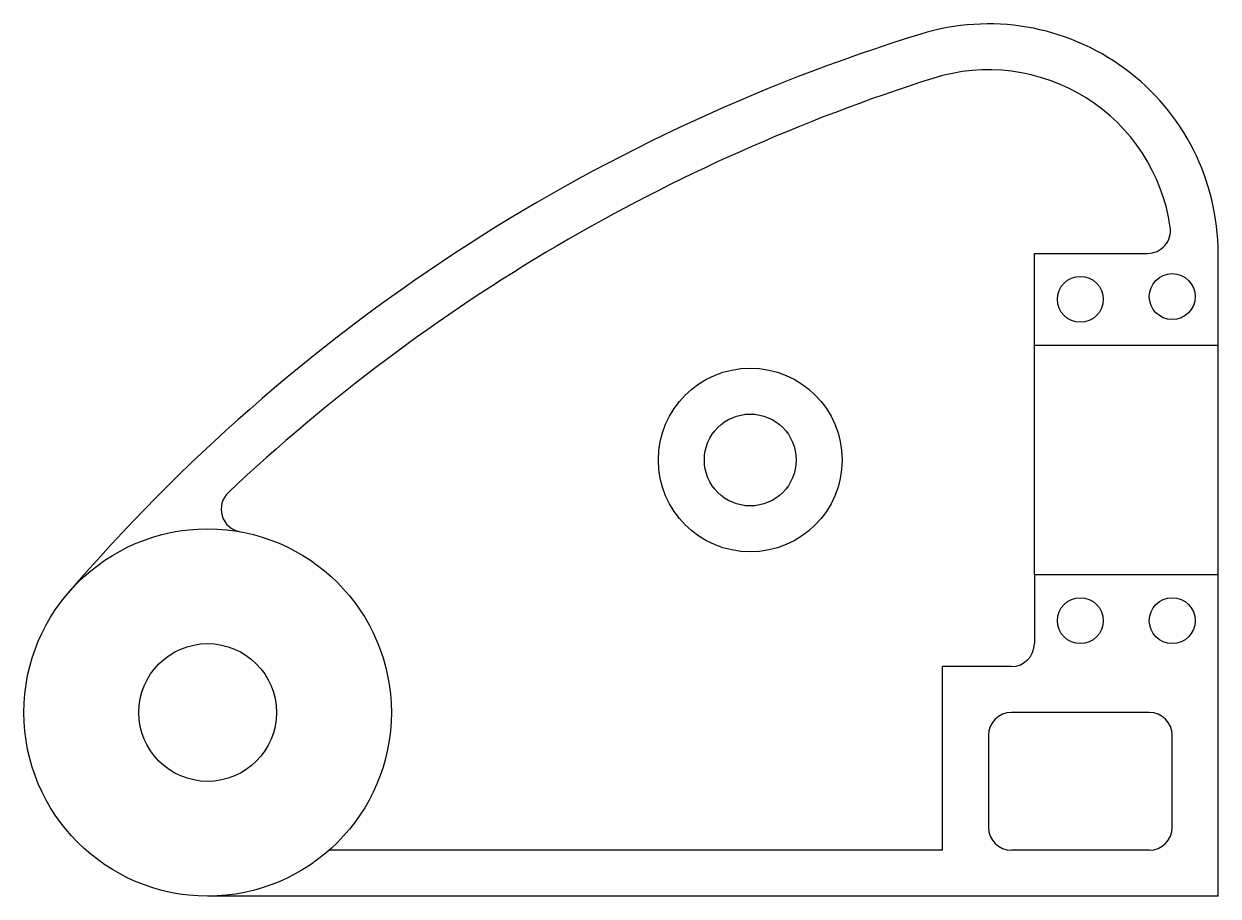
# Model space of a CAD drawing. Header units: inches. Extents: x 3.5 to 10, y 10 to 14.75.
import ezdxf

# ---------------------------------------------------------------- set-up
doc = ezdxf.new("R2010")
doc.units = ezdxf.units.IN
doc.header["$MEASUREMENT"] = 0

msp = doc.modelspace()

# ---------------------------------------------------------------- linework, layer by layer
for p, q in [((9, 13), (9, 13.5)), ((9, 13.5), (9.616, 13.5)), ((10, 10), (10, 13.5)), ((9, 11.75), (9, 13)), ((9, 13), (10, 13)), ((10, 11.75), (9, 11.75)), ((9, 11.75), (9, 11.375)), ((8.5, 10.25), (8.5, 11.25)), ((8.875, 11.25), (8.5, 11.25)), ((9.625, 11), (8.875, 11)), ((8.75, 10.875), (8.75, 10.375)), ((9.75, 10.375), (9.75, 10.875)), ((8.5, 10.25), (5.1614, 10.25)), ((9.625, 10.25), (8.875, 10.25)), ((10, 10), (4.5, 10))]:
    msp.add_line(p, q)
for centre, radius in [((9.25, 13.25), 0.125), ((9.75, 13.2648), 0.125), ((7.4536, 12.375), 0.5), ((7.4536, 12.375), 0.25), ((4.5, 11), 1), ((9.25, 11.5), 0.125), ((9.75, 11.5), 0.125), ((4.5, 11), 0.375)]:
    msp.add_circle(centre, radius)
for centre, radius, start, end in [((11.33, 5.139), 10, 107.14893, 139.36628), ((8.75, 13.5), 1.25, 0, 107.14893), ((8.75, 13.5), 1, 8.21321, 107.60813), ((11.4725, 4.9217), 10, 107.60813, 133.30968), ((9.616, 13.625), 0.125, 270, 8.21321), ((4.6989, 12.1073), 0.125, 133.30968, 259.8178), ((8.875, 11.375), 0.125, 270, 0), ((8.875, 10.875), 0.125, 90, 180), ((9.625, 10.875), 0.125, 0, 90), ((8.875, 10.375), 0.125, 180, 270), ((9.625, 10.375), 0.125, 270, 0)]:
    msp.add_arc(centre, radius, start, end)

doc.saveas('drawing.dxf')
